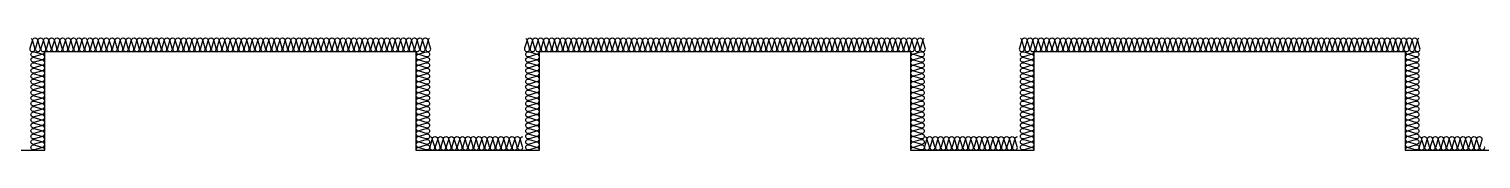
# Model space of a CAD drawing. Header units: millimetres. Extents: x 17311 to 801382, y -242618 to -104888.
# Drawn here: x 335396 to 345962, y -184830 to -184009 of the extents above; entities that cross this region are included whole.
import ezdxf

# ---------------------------------------------------------------- set-up
doc = ezdxf.new("R2010")
doc.units = ezdxf.units.MM
doc.header["$LTSCALE"] = 250
doc.layers.add('ISL', color=251, linetype='Continuous')

msp = doc.modelspace()

# ---------------------------------------------------------------- linework, layer by layer
at = {"layer": 'ISL'}
for points in [[(335410.7, -184012.4, -0.3413856), (335418.3, -184033.7), (335403, -184085.2, 1.3725934), (335438.3, -184085.2), (335423, -184033.7, -0.5092668), (335440.7, -184009.5, -0.5092668), (335458.3, -184033.7), (335443, -184085.2, 1.3725934), (335478.3, -184085.2), (335463, -184033.7, -0.5092668), (335480.7, -184009.5, -0.5092668), (335498.3, -184033.7), (335483, -184085.2, 1.3725934), (335518.3, -184085.2), (335503, -184033.7, -0.5092668), (335520.7, -184009.5, -0.5092668), (335538.3, -184033.7), (335523, -184085.2, 1.3725934), (335558.3, -184085.2), (335543, -184033.7, -0.5092668), (335560.7, -184009.5, -0.5092668), (335578.3, -184033.7), (335563, -184085.2, 1.3725934), (335598.3, -184085.2), (335583, -184033.7, -0.5092668), (335600.7, -184009.5, -0.5092668), (335618.3, -184033.7), (335603, -184085.2, 1.3725934), (335638.3, -184085.2), (335623, -184033.7, -0.5092668), (335640.7, -184009.5, -0.5092668), (335658.3, -184033.7), (335643, -184085.2, 1.3725934), (335678.3, -184085.2), (335663, -184033.7, -0.5092668), (335680.7, -184009.5, -0.5092668), (335698.3, -184033.7), (335683, -184085.2, 1.3725934), (335718.3, -184085.2), (335703, -184033.7, -0.5092668), (335720.7, -184009.5, -0.5092668), (335738.3, -184033.7), (335723, -184085.2, 1.3725934), (335758.3, -184085.2), (335743, -184033.7, -0.5092668), (335760.7, -184009.5, -0.5092668), (335778.3, -184033.7), (335763, -184085.2, 1.3725934), (335798.3, -184085.2), (335783, -184033.7, -0.5092668), (335800.7, -184009.5, -0.5092668), (335818.3, -184033.7), (335803, -184085.2, 1.3725934), (335838.3, -184085.2), (335823, -184033.7, -0.5092668), (335840.7, -184009.5, -0.5092668), (335858.3, -184033.7), (335843, -184085.2, 1.3725934), (335878.3, -184085.2), (335863, -184033.7, -0.5092668), (335880.7, -184009.5, -0.5092668), (335898.3, -184033.7), (335883, -184085.2, 1.3725934), (335918.3, -184085.2), (335903, -184033.7, -0.5092668), (335920.7, -184009.5, -0.5092668), (335938.3, -184033.7), (335923, -184085.2, 1.3725934), (335958.3, -184085.2), (335943, -184033.7, -0.5092668), (335960.7, -184009.5, -0.5092668), (335978.3, -184033.7), (335963, -184085.2, 1.3725934), (335998.3, -184085.2), (335983, -184033.7, -0.5092668), (336000.7, -184009.5, -0.5092668), (336018.3, -184033.7), (336003, -184085.2, 1.3725934), (336038.3, -184085.2), (336023, -184033.7, -0.5092668), (336040.7, -184009.5, -0.5092668), (336058.3, -184033.7), (336043, -184085.2, 1.3725934), (336078.3, -184085.2), (336063, -184033.7, -0.5092668), (336080.7, -184009.5, -0.5092668), (336098.3, -184033.7), (336083, -184085.2, 1.3725934), (336118.3, -184085.2), (336103, -184033.7, -0.5092668), (336120.7, -184009.5, -0.5092668), (336138.3, -184033.7), (336123, -184085.2, 1.3725934), (336158.3, -184085.2), (336143, -184033.7, -0.5092668), (336160.7, -184009.5, -0.5092668), (336178.3, -184033.7), (336163, -184085.2, 1.3725934), (336198.3, -184085.2), (336183, -184033.7, -0.5092668), (336200.7, -184009.5, -0.5092668), (336218.3, -184033.7), (336203, -184085.2, 1.3725934), (336238.3, -184085.2), (336223, -184033.7, -0.5092668), (336240.7, -184009.5, -0.5092668), (336258.3, -184033.7), (336243, -184085.2, 1.3725934), (336278.3, -184085.2), (336263, -184033.7, -0.5092668), (336280.7, -184009.5, -0.5092668), (336298.3, -184033.7), (336283, -184085.2, 1.3725934), (336318.3, -184085.2), (336303, -184033.7, -0.5092668), (336320.7, -184009.5, -0.5092668), (336338.3, -184033.7), (336323, -184085.2, 1.3725934), (336358.3, -184085.2), (336343, -184033.7, -0.5092668), (336360.7, -184009.5, -0.5092668), (336378.3, -184033.7), (336363, -184085.2, 1.3725934), (336398.3, -184085.2), (336383, -184033.7, -0.5092668), (336400.7, -184009.5, -0.5092668), (336418.3, -184033.7), (336403, -184085.2, 1.3725934), (336438.3, -184085.2), (336423, -184033.7, -0.5092668), (336440.7, -184009.5, -0.5092668), (336458.3, -184033.7), (336443, -184085.2, 1.3725934), (336478.3, -184085.2), (336463, -184033.7, -0.5092668), (336480.7, -184009.5, -0.5092668), (336498.3, -184033.7), (336483, -184085.2, 1.3725934), (336518.3, -184085.2), (336503, -184033.7, -0.5092668), (336520.7, -184009.5, -0.5092668), (336538.3, -184033.7), (336523, -184085.2, 1.3725934), (336558.3, -184085.2), (336543, -184033.7, -0.5092668), (336560.7, -184009.5, -0.5092668), (336578.3, -184033.7), (336563, -184085.2, 1.3725934), (336598.3, -184085.2), (336583, -184033.7, -0.5092668), (336600.7, -184009.5, -0.5092668), (336618.3, -184033.7), (336603, -184085.2, 1.3725934), (336638.3, -184085.2), (336623, -184033.7, -0.5092668), (336640.7, -184009.5, -0.5092668), (336658.3, -184033.7), (336643, -184085.2, 1.3725934), (336678.3, -184085.2), (336663, -184033.7, -0.5092668), (336680.7, -184009.5, -0.5092668), (336698.3, -184033.7), (336683, -184085.2, 1.3725934), (336718.3, -184085.2), (336703, -184033.7, -0.5092668), (336720.7, -184009.5, -0.5092668), (336738.3, -184033.7), (336723, -184085.2, 1.3725934), (336758.3, -184085.2), (336743, -184033.7, -0.5092668), (336760.7, -184009.5, -0.5092668), (336778.3, -184033.7), (336763, -184085.2, 1.3725934), (336798.3, -184085.2), (336783, -184033.7, -0.5092668), (336800.7, -184009.5, -0.5092668), (336818.3, -184033.7), (336803, -184085.2, 1.3725934), (336838.3, -184085.2), (336823, -184033.7, -0.5092668), (336840.7, -184009.5, -0.5092668), (336858.3, -184033.7), (336843, -184085.2, 1.3725934), (336878.3, -184085.2), (336863, -184033.7, -0.5092668), (336880.7, -184009.5, -0.5092668), (336898.3, -184033.7), (336883, -184085.2, 1.3725934), (336918.3, -184085.2), (336903, -184033.7, -0.5092668), (336920.7, -184009.5, -0.5092668), (336938.3, -184033.7), (336923, -184085.2, 1.3725934), (336958.3, -184085.2), (336943, -184033.7, -0.5092668), (336960.7, -184009.5, -0.5092668), (336978.3, -184033.7), (336963, -184085.2, 1.3725934), (336998.3, -184085.2), (336983, -184033.7, -0.5092668), (337000.7, -184009.5, -0.5092668), (337018.3, -184033.7), (337003, -184085.2, 1.3725934), (337038.3, -184085.2), (337023, -184033.7, -0.5092668), (337040.7, -184009.5, -0.5092668), (337058.3, -184033.7), (337043, -184085.2, 1.3725934), (337078.3, -184085.2), (337063, -184033.7, -0.5092668), (337080.7, -184009.5, -0.5092668), (337098.3, -184033.7), (337083, -184085.2, 1.3725934), (337118.3, -184085.2), (337103, -184033.7, -0.5092668), (337120.7, -184009.5, -0.5092668), (337138.3, -184033.7), (337123, -184085.2, 1.3725934), (337158.3, -184085.2), (337143, -184033.7, -0.5092668), (337160.7, -184009.5, -0.5092668), (337178.3, -184033.7), (337163, -184085.2, 1.3725934), (337198.3, -184085.2), (337183, -184033.7, -0.5092668), (337200.7, -184009.5, -0.5092668), (337218.3, -184033.7), (337203, -184085.2, 1.3725934), (337238.3, -184085.2), (337223, -184033.7, -0.5092668), (337240.7, -184009.5, -0.5092668), (337258.3, -184033.7), (337243, -184085.2, 1.3725934), (337278.3, -184085.2), (337263, -184033.7, -0.5092668), (337280.7, -184009.5, -0.5092668), (337298.3, -184033.7), (337283, -184085.2, 1.3725934), (337318.3, -184085.2), (337303, -184033.7, -0.5092668), (337320.7, -184009.5, -0.5092668), (337338.3, -184033.7), (337323, -184085.2, 1.3725934), (337358.3, -184085.2), (337343, -184033.7, -0.5092668), (337360.7, -184009.5, -0.5092668), (337378.3, -184033.7), (337363, -184085.2, 1.3725934), (337398.3, -184085.2), (337383, -184033.7, -0.5092668), (337400.7, -184009.5, -0.5092668), (337418.3, -184033.7), (337403, -184085.2, 1.3725934), (337438.3, -184085.2), (337423, -184033.7, -0.5092668), (337440.7, -184009.5, -0.5092668), (337458.3, -184033.7), (337443, -184085.2, 1.3725934), (337478.3, -184085.2), (337463, -184033.7, -0.5092668), (337480.7, -184009.5, -0.5092668), (337498.3, -184033.7), (337483, -184085.2, 1.3725934), (337518.3, -184085.2), (337503, -184033.7, -0.5092668), (337520.7, -184009.5, -0.5092668), (337538.3, -184033.7), (337523, -184085.2, 1.3725934), (337558.3, -184085.2), (337543, -184033.7, -0.5092668), (337560.7, -184009.5, -0.5092668), (337578.3, -184033.7), (337563, -184085.2, 1.3725934), (337598.3, -184085.2), (337583, -184033.7, -0.5092668), (337600.7, -184009.5, -0.5092668), (337618.3, -184033.7), (337603, -184085.2, 1.3725934), (337638.3, -184085.2), (337623, -184033.7, -0.5092668), (337640.7, -184009.5, -0.5092668), (337658.3, -184033.7), (337643, -184085.2, 1.3725934), (337678.3, -184085.2), (337663, -184033.7, -0.5092668), (337680.7, -184009.5, -0.5092668), (337698.3, -184033.7), (337683, -184085.2, 1.3725934), (337718.3, -184085.2), (337703, -184033.7, -0.5092668), (337720.7, -184009.5, -0.5092668), (337738.3, -184033.7), (337723, -184085.2, 1.3725934), (337758.3, -184085.2), (337743, -184033.7, -0.5092668), (337760.7, -184009.5, -0.5092668), (337778.3, -184033.7), (337763, -184085.2, 1.3725934), (337798.3, -184085.2), (337783, -184033.7, -0.5092668), (337800.7, -184009.5, -0.5092668), (337818.3, -184033.7), (337803, -184085.2, 1.3725934), (337838.3, -184085.2), (337823, -184033.7, -0.5092668), (337840.7, -184009.5, -0.5092668), (337858.3, -184033.7), (337843, -184085.2, 1.3725934), (337878.3, -184085.2), (337863, -184033.7, -0.5092668), (337880.7, -184009.5, -0.5092668), (337898.3, -184033.7), (337883, -184085.2, 1.3725934), (337918.3, -184085.2), (337903, -184033.7, -0.5092668), (337920.7, -184009.5, -0.5092668), (337938.3, -184033.7), (337923, -184085.2, 1.3725934), (337958.3, -184085.2), (337943, -184033.7, -0.5092668), (337960.7, -184009.5, -0.5092668), (337978.3, -184033.7), (337963, -184085.2, 1.3725934), (337998.3, -184085.2), (337983, -184033.7, -0.5092668), (338000.7, -184009.5, -0.5092668), (338018.3, -184033.7), (338003, -184085.2, 1.3725934), (338038.3, -184085.2), (338023, -184033.7, -0.5092668), (338040.7, -184009.5, -0.5092668), (338058.3, -184033.7), (338043, -184085.2, 1.3725934), (338078.3, -184085.2), (338063, -184033.7, -0.5092668), (338080.7, -184009.5, -0.5092668), (338098.3, -184033.7), (338083, -184085.2, 1.3725934), (338118.3, -184085.2), (338103, -184033.7, -0.5092668), (338120.7, -184009.5, -0.5092668), (338138.3, -184033.7), (338123, -184085.2, 1.3725934), (338158.3, -184085.2), (338143, -184033.7, -0.5092668), (338160.7, -184009.5, -0.5092668), (338178.3, -184033.7), (338163, -184085.2, 1.3725934), (338198.3, -184085.2), (338183, -184033.7, -0.5092668), (338200.7, -184009.5, -0.5092668), (338218.3, -184033.7), (338203, -184085.2, 1.3725934), (338238.3, -184085.2), (338223, -184033.7, -0.5092668), (338240.7, -184009.5, -0.5092668), (338258.3, -184033.7), (338243, -184085.2, 1.3725934), (338278.3, -184085.2), (338263, -184033.7, -0.5092668), (338280.7, -184009.5, -0.5092668), (338298.3, -184033.7), (338283, -184085.2, 1.3725934), (338318.3, -184085.2), (338303, -184033.7, -0.3406711), (338310.7, -184012.4, -0.3406711)], [(339010.7, -184012.4, -0.3413856), (339018.3, -184033.7), (339003, -184085.2, 1.3725934), (339038.3, -184085.2), (339023, -184033.7, -0.5092668), (339040.7, -184009.5, -0.5092668), (339058.3, -184033.7), (339043, -184085.2, 1.3725934), (339078.3, -184085.2), (339063, -184033.7, -0.5092668), (339080.7, -184009.5, -0.5092668), (339098.3, -184033.7), (339083, -184085.2, 1.3725934), (339118.3, -184085.2), (339103, -184033.7, -0.5092668), (339120.7, -184009.5, -0.5092668), (339138.3, -184033.7), (339123, -184085.2, 1.3725934), (339158.3, -184085.2), (339143, -184033.7, -0.5092668), (339160.7, -184009.5, -0.5092668), (339178.3, -184033.7), (339163, -184085.2, 1.3725934), (339198.3, -184085.2), (339183, -184033.7, -0.5092668), (339200.7, -184009.5, -0.5092668), (339218.3, -184033.7), (339203, -184085.2, 1.3725934), (339238.3, -184085.2), (339223, -184033.7, -0.5092668), (339240.7, -184009.5, -0.5092668), (339258.3, -184033.7), (339243, -184085.2, 1.3725934), (339278.3, -184085.2), (339263, -184033.7, -0.5092668), (339280.7, -184009.5, -0.5092668), (339298.3, -184033.7), (339283, -184085.2, 1.3725934), (339318.3, -184085.2), (339303, -184033.7, -0.5092668), (339320.7, -184009.5, -0.5092668), (339338.3, -184033.7), (339323, -184085.2, 1.3725934), (339358.3, -184085.2), (339343, -184033.7, -0.5092668), (339360.7, -184009.5, -0.5092668), (339378.3, -184033.7), (339363, -184085.2, 1.3725934), (339398.3, -184085.2), (339383, -184033.7, -0.5092668), (339400.7, -184009.5, -0.5092668), (339418.3, -184033.7), (339403, -184085.2, 1.3725934), (339438.3, -184085.2), (339423, -184033.7, -0.5092668), (339440.7, -184009.5, -0.5092668), (339458.3, -184033.7), (339443, -184085.2, 1.3725934), (339478.3, -184085.2), (339463, -184033.7, -0.5092668), (339480.7, -184009.5, -0.5092668), (339498.3, -184033.7), (339483, -184085.2, 1.3725934), (339518.3, -184085.2), (339503, -184033.7, -0.5092668), (339520.7, -184009.5, -0.5092668), (339538.3, -184033.7), (339523, -184085.2, 1.3725934), (339558.3, -184085.2), (339543, -184033.7, -0.5092668), (339560.7, -184009.5, -0.5092668), (339578.3, -184033.7), (339563, -184085.2, 1.3725934), (339598.3, -184085.2), (339583, -184033.7, -0.5092668), (339600.7, -184009.5, -0.5092668), (339618.3, -184033.7), (339603, -184085.2, 1.3725934), (339638.3, -184085.2), (339623, -184033.7, -0.5092668), (339640.7, -184009.5, -0.5092668), (339658.3, -184033.7), (339643, -184085.2, 1.3725934), (339678.3, -184085.2), (339663, -184033.7, -0.5092668), (339680.7, -184009.5, -0.5092668), (339698.3, -184033.7), (339683, -184085.2, 1.3725934), (339718.3, -184085.2), (339703, -184033.7, -0.5092668), (339720.7, -184009.5, -0.5092668), (339738.3, -184033.7), (339723, -184085.2, 1.3725934), (339758.3, -184085.2), (339743, -184033.7, -0.5092668), (339760.7, -184009.5, -0.5092668), (339778.3, -184033.7), (339763, -184085.2, 1.3725934), (339798.3, -184085.2), (339783, -184033.7, -0.5092668), (339800.7, -184009.5, -0.5092668), (339818.3, -184033.7), (339803, -184085.2, 1.3725934), (339838.3, -184085.2), (339823, -184033.7, -0.5092668), (339840.7, -184009.5, -0.5092668), (339858.3, -184033.7), (339843, -184085.2, 1.3725934), (339878.3, -184085.2), (339863, -184033.7, -0.5092668), (339880.7, -184009.5, -0.5092668), (339898.3, -184033.7), (339883, -184085.2, 1.3725934), (339918.3, -184085.2), (339903, -184033.7, -0.5092668), (339920.7, -184009.5, -0.5092668), (339938.3, -184033.7), (339923, -184085.2, 1.3725934), (339958.3, -184085.2), (339943, -184033.7, -0.5092668), (339960.7, -184009.5, -0.5092668), (339978.3, -184033.7), (339963, -184085.2, 1.3725934), (339998.3, -184085.2), (339983, -184033.7, -0.5092668), (340000.7, -184009.5, -0.5092668), (340018.3, -184033.7), (340003, -184085.2, 1.3725934), (340038.3, -184085.2), (340023, -184033.7, -0.5092668), (340040.7, -184009.5, -0.5092668), (340058.3, -184033.7), (340043, -184085.2, 1.3725934), (340078.3, -184085.2), (340063, -184033.7, -0.5092668), (340080.7, -184009.5, -0.5092668), (340098.3, -184033.7), (340083, -184085.2, 1.3725934), (340118.3, -184085.2), (340103, -184033.7, -0.5092668), (340120.7, -184009.5, -0.5092668), (340138.3, -184033.7), (340123, -184085.2, 1.3725934), (340158.3, -184085.2), (340143, -184033.7, -0.5092668), (340160.7, -184009.5, -0.5092668), (340178.3, -184033.7), (340163, -184085.2, 1.3725934), (340198.3, -184085.2), (340183, -184033.7, -0.5092668), (340200.7, -184009.5, -0.5092668), (340218.3, -184033.7), (340203, -184085.2, 1.3725934), (340238.3, -184085.2), (340223, -184033.7, -0.5092668), (340240.7, -184009.5, -0.5092668), (340258.3, -184033.7), (340243, -184085.2, 1.3725934), (340278.3, -184085.2), (340263, -184033.7, -0.5092668), (340280.7, -184009.5, -0.5092668), (340298.3, -184033.7), (340283, -184085.2, 1.3725934), (340318.3, -184085.2), (340303, -184033.7, -0.5092668), (340320.7, -184009.5, -0.5092668), (340338.3, -184033.7), (340323, -184085.2, 1.3725934), (340358.3, -184085.2), (340343, -184033.7, -0.5092668), (340360.7, -184009.5, -0.5092668), (340378.3, -184033.7), (340363, -184085.2, 1.3725934), (340398.3, -184085.2), (340383, -184033.7, -0.5092668), (340400.7, -184009.5, -0.5092668), (340418.3, -184033.7), (340403, -184085.2, 1.3725934), (340438.3, -184085.2), (340423, -184033.7, -0.5092668), (340440.7, -184009.5, -0.5092668), (340458.3, -184033.7), (340443, -184085.2, 1.3725934), (340478.3, -184085.2), (340463, -184033.7, -0.5092668), (340480.7, -184009.5, -0.5092668), (340498.3, -184033.7), (340483, -184085.2, 1.3725934), (340518.3, -184085.2), (340503, -184033.7, -0.5092668), (340520.7, -184009.5, -0.5092668), (340538.3, -184033.7), (340523, -184085.2, 1.3725934), (340558.3, -184085.2), (340543, -184033.7, -0.5092668), (340560.7, -184009.5, -0.5092668), (340578.3, -184033.7), (340563, -184085.2, 1.3725934), (340598.3, -184085.2), (340583, -184033.7, -0.5092668), (340600.7, -184009.5, -0.5092668), (340618.3, -184033.7), (340603, -184085.2, 1.3725934), (340638.3, -184085.2), (340623, -184033.7, -0.5092668), (340640.7, -184009.5, -0.5092668), (340658.3, -184033.7), (340643, -184085.2, 1.3725934), (340678.3, -184085.2), (340663, -184033.7, -0.5092668), (340680.7, -184009.5, -0.5092668), (340698.3, -184033.7), (340683, -184085.2, 1.3725934), (340718.3, -184085.2), (340703, -184033.7, -0.5092668), (340720.7, -184009.5, -0.5092668), (340738.3, -184033.7), (340723, -184085.2, 1.3725934), (340758.3, -184085.2), (340743, -184033.7, -0.5092668), (340760.7, -184009.5, -0.5092668), (340778.3, -184033.7), (340763, -184085.2, 1.3725934), (340798.3, -184085.2), (340783, -184033.7, -0.5092668), (340800.7, -184009.5, -0.5092668), (340818.3, -184033.7), (340803, -184085.2, 1.3725934), (340838.3, -184085.2), (340823, -184033.7, -0.5092668), (340840.7, -184009.5, -0.5092668), (340858.3, -184033.7), (340843, -184085.2, 1.3725934), (340878.3, -184085.2), (340863, -184033.7, -0.5092668), (340880.7, -184009.5, -0.5092668), (340898.3, -184033.7), (340883, -184085.2, 1.3725934), (340918.3, -184085.2), (340903, -184033.7, -0.5092668), (340920.7, -184009.5, -0.5092668), (340938.3, -184033.7), (340923, -184085.2, 1.3725934), (340958.3, -184085.2), (340943, -184033.7, -0.5092668), (340960.7, -184009.5, -0.5092668), (340978.3, -184033.7), (340963, -184085.2, 1.3725934), (340998.3, -184085.2), (340983, -184033.7, -0.5092668), (341000.7, -184009.5, -0.5092668), (341018.3, -184033.7), (341003, -184085.2, 1.3725934), (341038.3, -184085.2), (341023, -184033.7, -0.5092668), (341040.7, -184009.5, -0.5092668), (341058.3, -184033.7), (341043, -184085.2, 1.3725934), (341078.3, -184085.2), (341063, -184033.7, -0.5092668), (341080.7, -184009.5, -0.5092668), (341098.3, -184033.7), (341083, -184085.2, 1.3725934), (341118.3, -184085.2), (341103, -184033.7, -0.5092668), (341120.7, -184009.5, -0.5092668), (341138.3, -184033.7), (341123, -184085.2, 1.3725934), (341158.3, -184085.2), (341143, -184033.7, -0.5092668), (341160.7, -184009.5, -0.5092668), (341178.3, -184033.7), (341163, -184085.2, 1.3725934), (341198.3, -184085.2), (341183, -184033.7, -0.5092668), (341200.7, -184009.5, -0.5092668), (341218.3, -184033.7), (341203, -184085.2, 1.3725934), (341238.3, -184085.2), (341223, -184033.7, -0.5092668), (341240.7, -184009.5, -0.5092668), (341258.3, -184033.7), (341243, -184085.2, 1.3725934), (341278.3, -184085.2), (341263, -184033.7, -0.5092668), (341280.7, -184009.5, -0.5092668), (341298.3, -184033.7), (341283, -184085.2, 1.3725934), (341318.3, -184085.2), (341303, -184033.7, -0.5092668), (341320.7, -184009.5, -0.5092668), (341338.3, -184033.7), (341323, -184085.2, 1.3725934), (341358.3, -184085.2), (341343, -184033.7, -0.5092668), (341360.7, -184009.5, -0.5092668), (341378.3, -184033.7), (341363, -184085.2, 1.3725934), (341398.3, -184085.2), (341383, -184033.7, -0.5092668), (341400.7, -184009.5, -0.5092668), (341418.3, -184033.7), (341403, -184085.2, 1.3725934), (341438.3, -184085.2), (341423, -184033.7, -0.5092668), (341440.7, -184009.5, -0.5092668), (341458.3, -184033.7), (341443, -184085.2, 1.3725934), (341478.3, -184085.2), (341463, -184033.7, -0.5092668), (341480.7, -184009.5, -0.5092668), (341498.3, -184033.7), (341483, -184085.2, 1.3725934), (341518.3, -184085.2), (341503, -184033.7, -0.5092668), (341520.7, -184009.5, -0.5092668), (341538.3, -184033.7), (341523, -184085.2, 1.3725934), (341558.3, -184085.2), (341543, -184033.7, -0.5092668), (341560.7, -184009.5, -0.5092668), (341578.3, -184033.7), (341563, -184085.2, 1.3725934), (341598.3, -184085.2), (341583, -184033.7, -0.5092668), (341600.7, -184009.5, -0.5092668), (341618.3, -184033.7), (341603, -184085.2, 1.3725934), (341638.3, -184085.2), (341623, -184033.7, -0.5092668), (341640.7, -184009.5, -0.5092668), (341658.3, -184033.7), (341643, -184085.2, 1.3725934), (341678.3, -184085.2), (341663, -184033.7, -0.5092668), (341680.7, -184009.5, -0.5092668), (341698.3, -184033.7), (341683, -184085.2, 1.3725934), (341718.3, -184085.2), (341703, -184033.7, -0.5092668), (341720.7, -184009.5, -0.5092668), (341738.3, -184033.7), (341723, -184085.2, 1.3725934), (341758.3, -184085.2), (341743, -184033.7, -0.5092668), (341760.7, -184009.5, -0.5092668), (341778.3, -184033.7), (341763, -184085.2, 1.3725934), (341798.3, -184085.2), (341783, -184033.7, -0.5092668), (341800.7, -184009.5, -0.5092668), (341818.3, -184033.7), (341803, -184085.2, 1.3725934), (341838.3, -184085.2), (341823, -184033.7, -0.5092668), (341840.7, -184009.5, -0.5092668), (341858.3, -184033.7), (341843, -184085.2, 1.3725934), (341878.3, -184085.2), (341863, -184033.7, -0.5092668), (341880.7, -184009.5, -0.5092668), (341898.3, -184033.7), (341883, -184085.2, 1.3725934), (341918.3, -184085.2), (341903, -184033.7, -0.3406711), (341910.7, -184012.4, -0.3406711)], [(342610.7, -184012.4, -0.3413856), (342618.3, -184033.7), (342603, -184085.2, 1.3725934), (342638.3, -184085.2), (342623, -184033.7, -0.5092668), (342640.7, -184009.5, -0.5092668), (342658.3, -184033.7), (342643, -184085.2, 1.3725934), (342678.3, -184085.2), (342663, -184033.7, -0.5092668), (342680.7, -184009.5, -0.5092668), (342698.3, -184033.7), (342683, -184085.2, 1.3725934), (342718.3, -184085.2), (342703, -184033.7, -0.5092668), (342720.7, -184009.5, -0.5092668), (342738.3, -184033.7), (342723, -184085.2, 1.3725934), (342758.3, -184085.2), (342743, -184033.7, -0.5092668), (342760.7, -184009.5, -0.5092668), (342778.3, -184033.7), (342763, -184085.2, 1.3725934), (342798.3, -184085.2), (342783, -184033.7, -0.5092668), (342800.7, -184009.5, -0.5092668), (342818.3, -184033.7), (342803, -184085.2, 1.3725934), (342838.3, -184085.2), (342823, -184033.7, -0.5092668), (342840.7, -184009.5, -0.5092668), (342858.3, -184033.7), (342843, -184085.2, 1.3725934), (342878.3, -184085.2), (342863, -184033.7, -0.5092668), (342880.7, -184009.5, -0.5092668), (342898.3, -184033.7), (342883, -184085.2, 1.3725934), (342918.3, -184085.2), (342903, -184033.7, -0.5092668), (342920.7, -184009.5, -0.5092668), (342938.3, -184033.7), (342923, -184085.2, 1.3725934), (342958.3, -184085.2), (342943, -184033.7, -0.5092668), (342960.7, -184009.5, -0.5092668), (342978.3, -184033.7), (342963, -184085.2, 1.3725934), (342998.3, -184085.2), (342983, -184033.7, -0.5092668), (343000.7, -184009.5, -0.5092668), (343018.3, -184033.7), (343003, -184085.2, 1.3725934), (343038.3, -184085.2), (343023, -184033.7, -0.5092668), (343040.7, -184009.5, -0.5092668), (343058.3, -184033.7), (343043, -184085.2, 1.3725934), (343078.3, -184085.2), (343063, -184033.7, -0.5092668), (343080.7, -184009.5, -0.5092668), (343098.3, -184033.7), (343083, -184085.2, 1.3725934), (343118.3, -184085.2), (343103, -184033.7, -0.5092668), (343120.7, -184009.5, -0.5092668), (343138.3, -184033.7), (343123, -184085.2, 1.3725934), (343158.3, -184085.2), (343143, -184033.7, -0.5092668), (343160.7, -184009.5, -0.5092668), (343178.3, -184033.7), (343163, -184085.2, 1.3725934), (343198.3, -184085.2), (343183, -184033.7, -0.5092668), (343200.7, -184009.5, -0.5092668), (343218.3, -184033.7), (343203, -184085.2, 1.3725934), (343238.3, -184085.2), (343223, -184033.7, -0.5092668), (343240.7, -184009.5, -0.5092668), (343258.3, -184033.7), (343243, -184085.2, 1.3725934), (343278.3, -184085.2), (343263, -184033.7, -0.5092668), (343280.7, -184009.5, -0.5092668), (343298.3, -184033.7), (343283, -184085.2, 1.3725934), (343318.3, -184085.2), (343303, -184033.7, -0.5092668), (343320.7, -184009.5, -0.5092668), (343338.3, -184033.7), (343323, -184085.2, 1.3725934), (343358.3, -184085.2), (343343, -184033.7, -0.5092668), (343360.7, -184009.5, -0.5092668), (343378.3, -184033.7), (343363, -184085.2, 1.3725934), (343398.3, -184085.2), (343383, -184033.7, -0.5092668), (343400.7, -184009.5, -0.5092668), (343418.3, -184033.7), (343403, -184085.2, 1.3725934), (343438.3, -184085.2), (343423, -184033.7, -0.5092668), (343440.7, -184009.5, -0.5092668), (343458.3, -184033.7), (343443, -184085.2, 1.3725934), (343478.3, -184085.2), (343463, -184033.7, -0.5092668), (343480.7, -184009.5, -0.5092668), (343498.3, -184033.7), (343483, -184085.2, 1.3725934), (343518.3, -184085.2), (343503, -184033.7, -0.5092668), (343520.7, -184009.5, -0.5092668), (343538.3, -184033.7), (343523, -184085.2, 1.3725934), (343558.3, -184085.2), (343543, -184033.7, -0.5092668), (343560.7, -184009.5, -0.5092668), (343578.3, -184033.7), (343563, -184085.2, 1.3725934), (343598.3, -184085.2), (343583, -184033.7, -0.5092668), (343600.7, -184009.5, -0.5092668), (343618.3, -184033.7), (343603, -184085.2, 1.3725934), (343638.3, -184085.2), (343623, -184033.7, -0.5092668), (343640.7, -184009.5, -0.5092668), (343658.3, -184033.7), (343643, -184085.2, 1.3725934), (343678.3, -184085.2), (343663, -184033.7, -0.5092668), (343680.7, -184009.5, -0.5092668), (343698.3, -184033.7), (343683, -184085.2, 1.3725934), (343718.3, -184085.2), (343703, -184033.7, -0.5092668), (343720.7, -184009.5, -0.5092668), (343738.3, -184033.7), (343723, -184085.2, 1.3725934), (343758.3, -184085.2), (343743, -184033.7, -0.5092668), (343760.7, -184009.5, -0.5092668), (343778.3, -184033.7), (343763, -184085.2, 1.3725934), (343798.3, -184085.2), (343783, -184033.7, -0.5092668), (343800.7, -184009.5, -0.5092668), (343818.3, -184033.7), (343803, -184085.2, 1.3725934), (343838.3, -184085.2), (343823, -184033.7, -0.5092668), (343840.7, -184009.5, -0.5092668), (343858.3, -184033.7), (343843, -184085.2, 1.3725934), (343878.3, -184085.2), (343863, -184033.7, -0.5092668), (343880.7, -184009.5, -0.5092668), (343898.3, -184033.7), (343883, -184085.2, 1.3725934), (343918.3, -184085.2), (343903, -184033.7, -0.5092668), (343920.7, -184009.5, -0.5092668), (343938.3, -184033.7), (343923, -184085.2, 1.3725934), (343958.3, -184085.2), (343943, -184033.7, -0.5092668), (343960.7, -184009.5, -0.5092668), (343978.3, -184033.7), (343963, -184085.2, 1.3725934), (343998.3, -184085.2), (343983, -184033.7, -0.5092668), (344000.7, -184009.5, -0.5092668), (344018.3, -184033.7), (344003, -184085.2, 1.3725934), (344038.3, -184085.2), (344023, -184033.7, -0.5092668), (344040.7, -184009.5, -0.5092668), (344058.3, -184033.7), (344043, -184085.2, 1.3725934), (344078.3, -184085.2), (344063, -184033.7, -0.5092668), (344080.7, -184009.5, -0.5092668), (344098.3, -184033.7), (344083, -184085.2, 1.3725934), (344118.3, -184085.2), (344103, -184033.7, -0.5092668), (344120.7, -184009.5, -0.5092668), (344138.3, -184033.7), (344123, -184085.2, 1.3725934), (344158.3, -184085.2), (344143, -184033.7, -0.5092668), (344160.7, -184009.5, -0.5092668), (344178.3, -184033.7), (344163, -184085.2, 1.3725934), (344198.3, -184085.2), (344183, -184033.7, -0.5092668), (344200.7, -184009.5, -0.5092668), (344218.3, -184033.7), (344203, -184085.2, 1.3725934), (344238.3, -184085.2), (344223, -184033.7, -0.5092668), (344240.7, -184009.5, -0.5092668), (344258.3, -184033.7), (344243, -184085.2, 1.3725934), (344278.3, -184085.2), (344263, -184033.7, -0.5092668), (344280.7, -184009.5, -0.5092668), (344298.3, -184033.7), (344283, -184085.2, 1.3725934), (344318.3, -184085.2), (344303, -184033.7, -0.5092668), (344320.7, -184009.5, -0.5092668), (344338.3, -184033.7), (344323, -184085.2, 1.3725934), (344358.3, -184085.2), (344343, -184033.7, -0.5092668), (344360.7, -184009.5, -0.5092668), (344378.3, -184033.7), (344363, -184085.2, 1.3725934), (344398.3, -184085.2), (344383, -184033.7, -0.5092668), (344400.7, -184009.5, -0.5092668), (344418.3, -184033.7), (344403, -184085.2, 1.3725934), (344438.3, -184085.2), (344423, -184033.7, -0.5092668), (344440.7, -184009.5, -0.5092668), (344458.3, -184033.7), (344443, -184085.2, 1.3725934), (344478.3, -184085.2), (344463, -184033.7, -0.5092668), (344480.7, -184009.5, -0.5092668), (344498.3, -184033.7), (344483, -184085.2, 1.3725934), (344518.3, -184085.2), (344503, -184033.7, -0.5092668), (344520.7, -184009.5, -0.5092668), (344538.3, -184033.7), (344523, -184085.2, 1.3725934), (344558.3, -184085.2), (344543, -184033.7, -0.5092668), (344560.7, -184009.5, -0.5092668), (344578.3, -184033.7), (344563, -184085.2, 1.3725934), (344598.3, -184085.2), (344583, -184033.7, -0.5092668), (344600.7, -184009.5, -0.5092668), (344618.3, -184033.7), (344603, -184085.2, 1.3725934), (344638.3, -184085.2), (344623, -184033.7, -0.5092668), (344640.7, -184009.5, -0.5092668), (344658.3, -184033.7), (344643, -184085.2, 1.3725934), (344678.3, -184085.2), (344663, -184033.7, -0.5092668), (344680.7, -184009.5, -0.5092668), (344698.3, -184033.7), (344683, -184085.2, 1.3725934), (344718.3, -184085.2), (344703, -184033.7, -0.5092668), (344720.7, -184009.5, -0.5092668), (344738.3, -184033.7), (344723, -184085.2, 1.3725934), (344758.3, -184085.2), (344743, -184033.7, -0.5092668), (344760.7, -184009.5, -0.5092668), (344778.3, -184033.7), (344763, -184085.2, 1.3725934), (344798.3, -184085.2), (344783, -184033.7, -0.5092668), (344800.7, -184009.5, -0.5092668), (344818.3, -184033.7), (344803, -184085.2, 1.3725934), (344838.3, -184085.2), (344823, -184033.7, -0.5092668), (344840.7, -184009.5, -0.5092668), (344858.3, -184033.7), (344843, -184085.2, 1.3725934), (344878.3, -184085.2), (344863, -184033.7, -0.5092668), (344880.7, -184009.5, -0.5092668), (344898.3, -184033.7), (344883, -184085.2, 1.3725934), (344918.3, -184085.2), (344903, -184033.7, -0.5092668), (344920.7, -184009.5, -0.5092668), (344938.3, -184033.7), (344923, -184085.2, 1.3725934), (344958.3, -184085.2), (344943, -184033.7, -0.5092668), (344960.7, -184009.5, -0.5092668), (344978.3, -184033.7), (344963, -184085.2, 1.3725934), (344998.3, -184085.2), (344983, -184033.7, -0.5092668), (345000.7, -184009.5, -0.5092668), (345018.3, -184033.7), (345003, -184085.2, 1.3725934), (345038.3, -184085.2), (345023, -184033.7, -0.5092668), (345040.7, -184009.5, -0.5092668), (345058.3, -184033.7), (345043, -184085.2, 1.3725934), (345078.3, -184085.2), (345063, -184033.7, -0.5092668), (345080.7, -184009.5, -0.5092668), (345098.3, -184033.7), (345083, -184085.2, 1.3725934), (345118.3, -184085.2), (345103, -184033.7, -0.5092668), (345120.7, -184009.5, -0.5092668), (345138.3, -184033.7), (345123, -184085.2, 1.3725934), (345158.3, -184085.2), (345143, -184033.7, -0.5092668), (345160.7, -184009.5, -0.5092668), (345178.3, -184033.7), (345163, -184085.2, 1.3725934), (345198.3, -184085.2), (345183, -184033.7, -0.5092668), (345200.7, -184009.5, -0.5092668), (345218.3, -184033.7), (345203, -184085.2, 1.3725934), (345238.3, -184085.2), (345223, -184033.7, -0.5092668), (345240.7, -184009.5, -0.5092668), (345258.3, -184033.7), (345243, -184085.2, 1.3725934), (345278.3, -184085.2), (345263, -184033.7, -0.5092668), (345280.7, -184009.5, -0.5092668), (345298.3, -184033.7), (345283, -184085.2, 1.3725934), (345318.3, -184085.2), (345303, -184033.7, -0.5092668), (345320.7, -184009.5, -0.5092668), (345338.3, -184033.7), (345323, -184085.2, 1.3725934), (345358.3, -184085.2), (345343, -184033.7, -0.5092668), (345360.7, -184009.5, -0.5092668), (345378.3, -184033.7), (345363, -184085.2, 1.3725934), (345398.3, -184085.2), (345383, -184033.7, -0.5092668), (345400.7, -184009.5, -0.5092668), (345418.3, -184033.7), (345403, -184085.2, 1.3725934), (345438.3, -184085.2), (345423, -184033.7, -0.5092668), (345440.7, -184009.5, -0.5092668), (345458.3, -184033.7), (345443, -184085.2, 1.3725934), (345478.3, -184085.2), (345463, -184033.7, -0.5092668), (345480.7, -184009.5, -0.5092668), (345498.3, -184033.7), (345483, -184085.2, 1.3725934), (345518.3, -184085.2), (345503, -184033.7, -0.3406711), (345510.7, -184012.4, -0.3406711)], [(335510.7, -184829.5, 0.5092668), (335486.4, -184811.8), (335434.9, -184827.1, -1.3725934), (335434.9, -184791.8), (335486.4, -184807.1, 0.5092668), (335510.7, -184789.5, 0.5092668), (335486.4, -184771.8), (335434.9, -184787.1, -1.3725934), (335434.9, -184751.8), (335486.4, -184767.1, 0.5092668), (335510.7, -184749.5, 0.5092668), (335486.4, -184731.8), (335434.9, -184747.1, -1.3725934), (335434.9, -184711.8), (335486.4, -184727.1, 0.5092668), (335510.7, -184709.5, 0.5092668), (335486.4, -184691.8), (335434.9, -184707.1, -1.3725934), (335434.9, -184671.8), (335486.4, -184687.1, 0.5092668), (335510.7, -184669.5, 0.5092668), (335486.4, -184651.8), (335434.9, -184667.1, -1.3725934), (335434.9, -184631.8), (335486.4, -184647.1, 0.5092668), (335510.7, -184629.5, 0.5092668), (335486.4, -184611.8), (335434.9, -184627.1, -1.3725934), (335434.9, -184591.8), (335486.4, -184607.1, 0.5092668), (335510.7, -184589.5, 0.5092668), (335486.4, -184571.8), (335434.9, -184587.1, -1.3725934), (335434.9, -184551.8), (335486.4, -184567.1, 0.5092668), (335510.7, -184549.5, 0.5092668), (335486.4, -184531.8), (335434.9, -184547.1, -1.3725934), (335434.9, -184511.8), (335486.4, -184527.1, 0.5092668), (335510.7, -184509.5, 0.5092668), (335486.4, -184491.8), (335434.9, -184507.1, -1.3725934), (335434.9, -184471.8), (335486.4, -184487.1, 0.5092668), (335510.7, -184469.5, 0.5092668), (335486.4, -184451.8), (335434.9, -184467.1, -1.3725934), (335434.9, -184431.8), (335486.4, -184447.1, 0.5092668), (335510.7, -184429.5, 0.5092668), (335486.4, -184411.8), (335434.9, -184427.1, -1.3725934), (335434.9, -184391.8), (335486.4, -184407.1, 0.5092668), (335510.7, -184389.5, 0.5092668), (335486.4, -184371.8), (335434.9, -184387.1, -1.3725934), (335434.9, -184351.8), (335486.4, -184367.1, 0.5092668), (335510.7, -184349.5, 0.5092668), (335486.4, -184331.8), (335434.9, -184347.1, -1.3725934), (335434.9, -184311.8), (335486.4, -184327.1, 0.5092668), (335510.7, -184309.5, 0.5092668), (335486.4, -184291.8), (335434.9, -184307.1, -1.3725934), (335434.9, -184271.8), (335486.4, -184287.1, 0.5092668), (335510.7, -184269.5, 0.5092668), (335486.4, -184251.8), (335434.9, -184267.1, -1.3725934), (335434.9, -184231.8), (335486.4, -184247.1, 0.5092668), (335510.7, -184229.5, 0.5092668), (335486.4, -184211.8), (335434.9, -184227.1, -1.3725934), (335434.9, -184191.8), (335486.4, -184207.1, 0.5092668), (335510.7, -184189.5, 0.5092668), (335486.4, -184171.8), (335434.9, -184187.1, -1.3725934), (335434.9, -184151.8), (335486.4, -184167.1, 0.5092668), (335510.7, -184149.5, 0.5092668), (335486.4, -184131.8), (335434.9, -184147.1, -1.3725934), (335434.9, -184111.8), (335486.4, -184127.1, 0.5092668), (335510.7, -184109.5)], [(338210.7, -184109.5, 0.5092668), (338234.9, -184127.2), (338286.4, -184111.8, -1.3725934), (338286.4, -184147.2), (338234.9, -184131.8, 0.5092668), (338210.7, -184149.5, 0.5092668), (338234.9, -184167.2), (338286.4, -184151.8, -1.3725934), (338286.4, -184187.2), (338234.9, -184171.8, 0.5092668), (338210.7, -184189.5, 0.5092668), (338234.9, -184207.2), (338286.4, -184191.8, -1.3725934), (338286.4, -184227.2), (338234.9, -184211.8, 0.5092668), (338210.7, -184229.5, 0.5092668), (338234.9, -184247.2), (338286.4, -184231.8, -1.3725934), (338286.4, -184267.2), (338234.9, -184251.8, 0.5092668), (338210.7, -184269.5, 0.5092668), (338234.9, -184287.2), (338286.4, -184271.8, -1.3725934), (338286.4, -184307.2), (338234.9, -184291.8, 0.5092668), (338210.7, -184309.5, 0.5092668), (338234.9, -184327.2), (338286.4, -184311.8, -1.3725934), (338286.4, -184347.2), (338234.9, -184331.8, 0.5092668), (338210.7, -184349.5, 0.5092668), (338234.9, -184367.2), (338286.4, -184351.8, -1.3725934), (338286.4, -184387.2), (338234.9, -184371.8, 0.5092668), (338210.7, -184389.5, 0.5092668), (338234.9, -184407.2), (338286.4, -184391.8, -1.3725934), (338286.4, -184427.2), (338234.9, -184411.8, 0.5092668), (338210.7, -184429.5, 0.5092668), (338234.9, -184447.2), (338286.4, -184431.8, -1.3725934), (338286.4, -184467.2), (338234.9, -184451.8, 0.5092668), (338210.7, -184469.5, 0.5092668), (338234.9, -184487.2), (338286.4, -184471.8, -1.3725934), (338286.4, -184507.2), (338234.9, -184491.8, 0.5092668), (338210.7, -184509.5, 0.5092668), (338234.9, -184527.2), (338286.4, -184511.8, -1.3725934), (338286.4, -184547.2), (338234.9, -184531.8, 0.5092668), (338210.7, -184549.5, 0.5092668), (338234.9, -184567.2), (338286.4, -184551.8, -1.3725934), (338286.4, -184587.2), (338234.9, -184571.8, 0.5092668), (338210.7, -184589.5, 0.5092668), (338234.9, -184607.2), (338286.4, -184591.8, -1.3725934), (338286.4, -184627.2), (338234.9, -184611.8, 0.5092668), (338210.7, -184629.5, 0.5092668), (338234.9, -184647.2), (338286.4, -184631.8, -1.3725934), (338286.4, -184667.2), (338234.9, -184651.8, 0.5092668), (338210.7, -184669.5, 0.5092668), (338234.9, -184687.2), (338286.4, -184671.8, -1.3725934), (338286.4, -184707.2), (338234.9, -184691.8, 0.5092668), (338210.7, -184709.5, 0.5092668), (338234.9, -184727.2), (338286.4, -184711.8, -1.3725934), (338286.4, -184747.2), (338234.9, -184731.8, 0.5092668), (338210.7, -184749.5, 0.5092668), (338234.9, -184767.2), (338286.4, -184751.8, -1.3725934), (338286.4, -184787.2), (338234.9, -184771.8, 0.5092668), (338210.7, -184789.5, 0.5092668), (338234.9, -184807.2), (338286.4, -184791.8, -1.3725934), (338286.4, -184827.2), (338234.9, -184811.8, 0.5092668), (338210.7, -184829.5)], [(339110.7, -184829.5, 0.5092668), (339086.4, -184811.8), (339034.9, -184827.1, -1.3725934), (339034.9, -184791.8), (339086.4, -184807.1, 0.5092668), (339110.7, -184789.5, 0.5092668), (339086.4, -184771.8), (339034.9, -184787.1, -1.3725934), (339034.9, -184751.8), (339086.4, -184767.1, 0.5092668), (339110.7, -184749.5, 0.5092668), (339086.4, -184731.8), (339034.9, -184747.1, -1.3725934), (339034.9, -184711.8), (339086.4, -184727.1, 0.5092668), (339110.7, -184709.5, 0.5092668), (339086.4, -184691.8), (339034.9, -184707.1, -1.3725934), (339034.9, -184671.8), (339086.4, -184687.1, 0.5092668), (339110.7, -184669.5, 0.5092668), (339086.4, -184651.8), (339034.9, -184667.1, -1.3725934), (339034.9, -184631.8), (339086.4, -184647.1, 0.5092668), (339110.7, -184629.5, 0.5092668), (339086.4, -184611.8), (339034.9, -184627.1, -1.3725934), (339034.9, -184591.8), (339086.4, -184607.1, 0.5092668), (339110.7, -184589.5, 0.5092668), (339086.4, -184571.8), (339034.9, -184587.1, -1.3725934), (339034.9, -184551.8), (339086.4, -184567.1, 0.5092668), (339110.7, -184549.5, 0.5092668), (339086.4, -184531.8), (339034.9, -184547.1, -1.3725934), (339034.9, -184511.8), (339086.4, -184527.1, 0.5092668), (339110.7, -184509.5, 0.5092668), (339086.4, -184491.8), (339034.9, -184507.1, -1.3725934), (339034.9, -184471.8), (339086.4, -184487.1, 0.5092668), (339110.7, -184469.5, 0.5092668), (339086.4, -184451.8), (339034.9, -184467.1, -1.3725934), (339034.9, -184431.8), (339086.4, -184447.1, 0.5092668), (339110.7, -184429.5, 0.5092668), (339086.4, -184411.8), (339034.9, -184427.1, -1.3725934), (339034.9, -184391.8), (339086.4, -184407.1, 0.5092668), (339110.7, -184389.5, 0.5092668), (339086.4, -184371.8), (339034.9, -184387.1, -1.3725934), (339034.9, -184351.8), (339086.4, -184367.1, 0.5092668), (339110.7, -184349.5, 0.5092668), (339086.4, -184331.8), (339034.9, -184347.1, -1.3725934), (339034.9, -184311.8), (339086.4, -184327.1, 0.5092668), (339110.7, -184309.5, 0.5092668), (339086.4, -184291.8), (339034.9, -184307.1, -1.3725934), (339034.9, -184271.8), (339086.4, -184287.1, 0.5092668), (339110.7, -184269.5, 0.5092668), (339086.4, -184251.8), (339034.9, -184267.1, -1.3725934), (339034.9, -184231.8), (339086.4, -184247.1, 0.5092668), (339110.7, -184229.5, 0.5092668), (339086.4, -184211.8), (339034.9, -184227.1, -1.3725934), (339034.9, -184191.8), (339086.4, -184207.1, 0.5092668), (339110.7, -184189.5, 0.5092668), (339086.4, -184171.8), (339034.9, -184187.1, -1.3725934), (339034.9, -184151.8), (339086.4, -184167.1, 0.5092668), (339110.7, -184149.5, 0.5092668), (339086.4, -184131.8), (339034.9, -184147.1, -1.3725934), (339034.9, -184111.8), (339086.4, -184127.1, 0.5092668), (339110.7, -184109.5)], [(341810.7, -184109.5, 0.5092668), (341834.9, -184127.2), (341886.4, -184111.8, -1.3725934), (341886.4, -184147.2), (341834.9, -184131.8, 0.5092668), (341810.7, -184149.5, 0.5092668), (341834.9, -184167.2), (341886.4, -184151.8, -1.3725934), (341886.4, -184187.2), (341834.9, -184171.8, 0.5092668), (341810.7, -184189.5, 0.5092668), (341834.9, -184207.2), (341886.4, -184191.8, -1.3725934), (341886.4, -184227.2), (341834.9, -184211.8, 0.5092668), (341810.7, -184229.5, 0.5092668), (341834.9, -184247.2), (341886.4, -184231.8, -1.3725934), (341886.4, -184267.2), (341834.9, -184251.8, 0.5092668), (341810.7, -184269.5, 0.5092668), (341834.9, -184287.2), (341886.4, -184271.8, -1.3725934), (341886.4, -184307.2), (341834.9, -184291.8, 0.5092668), (341810.7, -184309.5, 0.5092668), (341834.9, -184327.2), (341886.4, -184311.8, -1.3725934), (341886.4, -184347.2), (341834.9, -184331.8, 0.5092668), (341810.7, -184349.5, 0.5092668), (341834.9, -184367.2), (341886.4, -184351.8, -1.3725934), (341886.4, -184387.2), (341834.9, -184371.8, 0.5092668), (341810.7, -184389.5, 0.5092668), (341834.9, -184407.2), (341886.4, -184391.8, -1.3725934), (341886.4, -184427.2), (341834.9, -184411.8, 0.5092668), (341810.7, -184429.5, 0.5092668), (341834.9, -184447.2), (341886.4, -184431.8, -1.3725934), (341886.4, -184467.2), (341834.9, -184451.8, 0.5092668), (341810.7, -184469.5, 0.5092668), (341834.9, -184487.2), (341886.4, -184471.8, -1.3725934), (341886.4, -184507.2), (341834.9, -184491.8, 0.5092668), (341810.7, -184509.5, 0.5092668), (341834.9, -184527.2), (341886.4, -184511.8, -1.3725934), (341886.4, -184547.2), (341834.9, -184531.8, 0.5092668), (341810.7, -184549.5, 0.5092668), (341834.9, -184567.2), (341886.4, -184551.8, -1.3725934), (341886.4, -184587.2), (341834.9, -184571.8, 0.5092668), (341810.7, -184589.5, 0.5092668), (341834.9, -184607.2), (341886.4, -184591.8, -1.3725934), (341886.4, -184627.2), (341834.9, -184611.8, 0.5092668), (341810.7, -184629.5, 0.5092668), (341834.9, -184647.2), (341886.4, -184631.8, -1.3725934), (341886.4, -184667.2), (341834.9, -184651.8, 0.5092668), (341810.7, -184669.5, 0.5092668), (341834.9, -184687.2), (341886.4, -184671.8, -1.3725934), (341886.4, -184707.2), (341834.9, -184691.8, 0.5092668), (341810.7, -184709.5, 0.5092668), (341834.9, -184727.2), (341886.4, -184711.8, -1.3725934), (341886.4, -184747.2), (341834.9, -184731.8, 0.5092668), (341810.7, -184749.5, 0.5092668), (341834.9, -184767.2), (341886.4, -184751.8, -1.3725934), (341886.4, -184787.2), (341834.9, -184771.8, 0.5092668), (341810.7, -184789.5, 0.5092668), (341834.9, -184807.2), (341886.4, -184791.8, -1.3725934), (341886.4, -184827.2), (341834.9, -184811.8, 0.5092668), (341810.7, -184829.5)], [(342710.7, -184829.5, 0.5092668), (342686.4, -184811.8), (342634.9, -184827.1, -1.3725934), (342634.9, -184791.8), (342686.4, -184807.1, 0.5092668), (342710.7, -184789.5, 0.5092668), (342686.4, -184771.8), (342634.9, -184787.1, -1.3725934), (342634.9, -184751.8), (342686.4, -184767.1, 0.5092668), (342710.7, -184749.5, 0.5092668), (342686.4, -184731.8), (342634.9, -184747.1, -1.3725934), (342634.9, -184711.8), (342686.4, -184727.1, 0.5092668), (342710.7, -184709.5, 0.5092668), (342686.4, -184691.8), (342634.9, -184707.1, -1.3725934), (342634.9, -184671.8), (342686.4, -184687.1, 0.5092668), (342710.7, -184669.5, 0.5092668), (342686.4, -184651.8), (342634.9, -184667.1, -1.3725934), (342634.9, -184631.8), (342686.4, -184647.1, 0.5092668), (342710.7, -184629.5, 0.5092668), (342686.4, -184611.8), (342634.9, -184627.1, -1.3725934), (342634.9, -184591.8), (342686.4, -184607.1, 0.5092668), (342710.7, -184589.5, 0.5092668), (342686.4, -184571.8), (342634.9, -184587.1, -1.3725934), (342634.9, -184551.8), (342686.4, -184567.1, 0.5092668), (342710.7, -184549.5, 0.5092668), (342686.4, -184531.8), (342634.9, -184547.1, -1.3725934), (342634.9, -184511.8), (342686.4, -184527.1, 0.5092668), (342710.7, -184509.5, 0.5092668), (342686.4, -184491.8), (342634.9, -184507.1, -1.3725934), (342634.9, -184471.8), (342686.4, -184487.1, 0.5092668), (342710.7, -184469.5, 0.5092668), (342686.4, -184451.8), (342634.9, -184467.1, -1.3725934), (342634.9, -184431.8), (342686.4, -184447.1, 0.5092668), (342710.7, -184429.5, 0.5092668), (342686.4, -184411.8), (342634.9, -184427.1, -1.3725934), (342634.9, -184391.8), (342686.4, -184407.1, 0.5092668), (342710.7, -184389.5, 0.5092668), (342686.4, -184371.8), (342634.9, -184387.1, -1.3725934), (342634.9, -184351.8), (342686.4, -184367.1, 0.5092668), (342710.7, -184349.5, 0.5092668), (342686.4, -184331.8), (342634.9, -184347.1, -1.3725934), (342634.9, -184311.8), (342686.4, -184327.1, 0.5092668), (342710.7, -184309.5, 0.5092668), (342686.4, -184291.8), (342634.9, -184307.1, -1.3725934), (342634.9, -184271.8), (342686.4, -184287.1, 0.5092668), (342710.7, -184269.5, 0.5092668), (342686.4, -184251.8), (342634.9, -184267.1, -1.3725934), (342634.9, -184231.8), (342686.4, -184247.1, 0.5092668), (342710.7, -184229.5, 0.5092668), (342686.4, -184211.8), (342634.9, -184227.1, -1.3725934), (342634.9, -184191.8), (342686.4, -184207.1, 0.5092668), (342710.7, -184189.5, 0.5092668), (342686.4, -184171.8), (342634.9, -184187.1, -1.3725934), (342634.9, -184151.8), (342686.4, -184167.1, 0.5092668), (342710.7, -184149.5, 0.5092668), (342686.4, -184131.8), (342634.9, -184147.1, -1.3725934), (342634.9, -184111.8), (342686.4, -184127.1, 0.5092668), (342710.7, -184109.5)], [(345410.7, -184109.5, 0.5092668), (345434.9, -184127.2), (345486.4, -184111.8, -1.3725934), (345486.4, -184147.2), (345434.9, -184131.8, 0.5092668), (345410.7, -184149.5, 0.5092668), (345434.9, -184167.2), (345486.4, -184151.8, -1.3725934), (345486.4, -184187.2), (345434.9, -184171.8, 0.5092668), (345410.7, -184189.5, 0.5092668), (345434.9, -184207.2), (345486.4, -184191.8, -1.3725934), (345486.4, -184227.2), (345434.9, -184211.8, 0.5092668), (345410.7, -184229.5, 0.5092668), (345434.9, -184247.2), (345486.4, -184231.8, -1.3725934), (345486.4, -184267.2), (345434.9, -184251.8, 0.5092668), (345410.7, -184269.5, 0.5092668), (345434.9, -184287.2), (345486.4, -184271.8, -1.3725934), (345486.4, -184307.2), (345434.9, -184291.8, 0.5092668), (345410.7, -184309.5, 0.5092668), (345434.9, -184327.2), (345486.4, -184311.8, -1.3725934), (345486.4, -184347.2), (345434.9, -184331.8, 0.5092668), (345410.7, -184349.5, 0.5092668), (345434.9, -184367.2), (345486.4, -184351.8, -1.3725934), (345486.4, -184387.2), (345434.9, -184371.8, 0.5092668), (345410.7, -184389.5, 0.5092668), (345434.9, -184407.2), (345486.4, -184391.8, -1.3725934), (345486.4, -184427.2), (345434.9, -184411.8, 0.5092668), (345410.7, -184429.5, 0.5092668), (345434.9, -184447.2), (345486.4, -184431.8, -1.3725934), (345486.4, -184467.2), (345434.9, -184451.8, 0.5092668), (345410.7, -184469.5, 0.5092668), (345434.9, -184487.2), (345486.4, -184471.8, -1.3725934), (345486.4, -184507.2), (345434.9, -184491.8, 0.5092668), (345410.7, -184509.5, 0.5092668), (345434.9, -184527.2), (345486.4, -184511.8, -1.3725934), (345486.4, -184547.2), (345434.9, -184531.8, 0.5092668), (345410.7, -184549.5, 0.5092668), (345434.9, -184567.2), (345486.4, -184551.8, -1.3725934), (345486.4, -184587.2), (345434.9, -184571.8, 0.5092668), (345410.7, -184589.5, 0.5092668), (345434.9, -184607.2), (345486.4, -184591.8, -1.3725934), (345486.4, -184627.2), (345434.9, -184611.8, 0.5092668), (345410.7, -184629.5, 0.5092668), (345434.9, -184647.2), (345486.4, -184631.8, -1.3725934), (345486.4, -184667.2), (345434.9, -184651.8, 0.5092668), (345410.7, -184669.5, 0.5092668), (345434.9, -184687.2), (345486.4, -184671.8, -1.3725934), (345486.4, -184707.2), (345434.9, -184691.8, 0.5092668), (345410.7, -184709.5, 0.5092668), (345434.9, -184727.2), (345486.4, -184711.8, -1.3725934), (345486.4, -184747.2), (345434.9, -184731.8, 0.5092668), (345410.7, -184749.5, 0.5092668), (345434.9, -184767.2), (345486.4, -184751.8, -1.3725934), (345486.4, -184787.2), (345434.9, -184771.8, 0.5092668), (345410.7, -184789.5, 0.5092668), (345434.9, -184807.2), (345486.4, -184791.8, -1.3725934), (345486.4, -184827.2), (345434.9, -184811.8, 0.5092668), (345410.7, -184829.5)], [(338310.7, -184729.5, -0.5092668), (338328.3, -184753.7), (338313, -184805.2, 1.3725934), (338348.3, -184805.2), (338333, -184753.7, -0.5092668), (338350.7, -184729.5, -0.5092668), (338368.3, -184753.7), (338353, -184805.2, 1.3725934), (338388.3, -184805.2), (338373, -184753.7, -0.5092668), (338390.7, -184729.5, -0.5092668), (338408.3, -184753.7), (338393, -184805.2, 1.3725934), (338428.3, -184805.2), (338413, -184753.7, -0.5092668), (338430.7, -184729.5, -0.5092668), (338448.3, -184753.7), (338433, -184805.2, 1.3725934), (338468.3, -184805.2), (338453, -184753.7, -0.5092668), (338470.7, -184729.5, -0.5092668), (338488.3, -184753.7), (338473, -184805.2, 1.3725934), (338508.3, -184805.2), (338493, -184753.7, -0.5092668), (338510.7, -184729.5, -0.5092668), (338528.3, -184753.7), (338513, -184805.2, 1.3725934), (338548.3, -184805.2), (338533, -184753.7, -0.5092668), (338550.7, -184729.5, -0.5092668), (338568.3, -184753.7), (338553, -184805.2, 1.3725934), (338588.3, -184805.2), (338573, -184753.7, -0.5092668), (338590.7, -184729.5, -0.5092668), (338608.3, -184753.7), (338593, -184805.2, 1.3725934), (338628.3, -184805.2), (338613, -184753.7, -0.5092668), (338630.7, -184729.5, -0.5092668), (338648.3, -184753.7), (338633, -184805.2, 1.3725934), (338668.3, -184805.2), (338653, -184753.7, -0.5092668), (338670.7, -184729.5, -0.5092668), (338688.3, -184753.7), (338673, -184805.2, 1.3725934), (338708.3, -184805.2), (338693, -184753.7, -0.5092668), (338710.7, -184729.5, -0.5092668), (338728.3, -184753.7), (338713, -184805.2, 1.3725934), (338748.3, -184805.2), (338733, -184753.7, -0.5092668), (338750.7, -184729.5, -0.5092668), (338768.3, -184753.7), (338753, -184805.2, 1.3725934), (338788.3, -184805.2), (338773, -184753.7, -0.5092668), (338790.7, -184729.5, -0.5092668), (338808.3, -184753.7), (338793, -184805.2, 1.3725934), (338828.3, -184805.2), (338813, -184753.7, -0.5092668), (338830.7, -184729.5, -0.5092668), (338848.3, -184753.7), (338833, -184805.2, 1.3725934), (338868.3, -184805.2), (338853, -184753.7, -0.5092668), (338870.7, -184729.5, -0.5092668), (338888.3, -184753.7), (338873, -184805.2, 1.3725934), (338908.3, -184805.2), (338893, -184753.7, -0.5092668), (338910.7, -184729.5, -0.5092668), (338928.3, -184753.7), (338913, -184805.2, 1.3725934), (338948.3, -184805.2), (338933, -184753.7, -0.5092668), (338950.7, -184729.5, -0.5092668), (338968.3, -184753.7), (338953, -184805.2, 1.3725934), (338988.3, -184805.2), (338973, -184753.7, -0.5092668), (338990.7, -184729.5)], [(341910.7, -184729.5, -0.5092668), (341928.3, -184753.7), (341913, -184805.2, 1.3725934), (341948.3, -184805.2), (341933, -184753.7, -0.5092668), (341950.7, -184729.5, -0.5092668), (341968.3, -184753.7), (341953, -184805.2, 1.3725934), (341988.3, -184805.2), (341973, -184753.7, -0.5092668), (341990.7, -184729.5, -0.5092668), (342008.3, -184753.7), (341993, -184805.2, 1.3725934), (342028.3, -184805.2), (342013, -184753.7, -0.5092668), (342030.7, -184729.5, -0.5092668), (342048.3, -184753.7), (342033, -184805.2, 1.3725934), (342068.3, -184805.2), (342053, -184753.7, -0.5092668), (342070.7, -184729.5, -0.5092668), (342088.3, -184753.7), (342073, -184805.2, 1.3725934), (342108.3, -184805.2), (342093, -184753.7, -0.5092668), (342110.7, -184729.5, -0.5092668), (342128.3, -184753.7), (342113, -184805.2, 1.3725934), (342148.3, -184805.2), (342133, -184753.7, -0.5092668), (342150.7, -184729.5, -0.5092668), (342168.3, -184753.7), (342153, -184805.2, 1.3725934), (342188.3, -184805.2), (342173, -184753.7, -0.5092668), (342190.7, -184729.5, -0.5092668), (342208.3, -184753.7), (342193, -184805.2, 1.3725934), (342228.3, -184805.2), (342213, -184753.7, -0.5092668), (342230.7, -184729.5, -0.5092668), (342248.3, -184753.7), (342233, -184805.2, 1.3725934), (342268.3, -184805.2), (342253, -184753.7, -0.5092668), (342270.7, -184729.5, -0.5092668), (342288.3, -184753.7), (342273, -184805.2, 1.3725934), (342308.3, -184805.2), (342293, -184753.7, -0.5092668), (342310.7, -184729.5, -0.5092668), (342328.3, -184753.7), (342313, -184805.2, 1.3725934), (342348.3, -184805.2), (342333, -184753.7, -0.5092668), (342350.7, -184729.5, -0.5092668), (342368.3, -184753.7), (342353, -184805.2, 1.3725934), (342388.3, -184805.2), (342373, -184753.7, -0.5092668), (342390.7, -184729.5, -0.5092668), (342408.3, -184753.7), (342393, -184805.2, 1.3725934), (342428.3, -184805.2), (342413, -184753.7, -0.5092668), (342430.7, -184729.5, -0.5092668), (342448.3, -184753.7), (342433, -184805.2, 1.3725934), (342468.3, -184805.2), (342453, -184753.7, -0.5092668), (342470.7, -184729.5, -0.5092668), (342488.3, -184753.7), (342473, -184805.2, 1.3725934), (342508.3, -184805.2), (342493, -184753.7, -0.5092668), (342510.7, -184729.5, -0.5092668), (342528.3, -184753.7), (342513, -184805.2, 1.3725934), (342548.3, -184805.2), (342533, -184753.7, -0.5092668), (342550.7, -184729.5, -0.5092668), (342568.3, -184753.7), (342553, -184805.2, 1.3725934), (342588.3, -184805.2), (342573, -184753.7, -0.5092668), (342590.7, -184729.5)], [(345510.7, -184729.5, -0.5092668), (345528.3, -184753.7), (345513, -184805.2, 1.3725934), (345548.3, -184805.2), (345533, -184753.7, -0.5092668), (345550.7, -184729.5, -0.5092668), (345568.3, -184753.7), (345553, -184805.2, 1.3725934), (345588.3, -184805.2), (345573, -184753.7, -0.5092668), (345590.7, -184729.5, -0.5092668), (345608.3, -184753.7), (345593, -184805.2, 1.3725934), (345628.3, -184805.2), (345613, -184753.7, -0.5092668), (345630.7, -184729.5, -0.5092668), (345648.3, -184753.7), (345633, -184805.2, 1.3725934), (345668.3, -184805.2), (345653, -184753.7, -0.5092668), (345670.7, -184729.5, -0.5092668), (345688.3, -184753.7), (345673, -184805.2, 1.3725934), (345708.3, -184805.2), (345693, -184753.7, -0.5092668), (345710.7, -184729.5, -0.5092668), (345728.3, -184753.7), (345713, -184805.2, 1.3725934), (345748.3, -184805.2), (345733, -184753.7, -0.5092668), (345750.7, -184729.5, -0.5092668), (345768.3, -184753.7), (345753, -184805.2, 1.3725934), (345788.3, -184805.2), (345773, -184753.7, -0.5092668), (345790.7, -184729.5, -0.5092668), (345808.3, -184753.7), (345793, -184805.2, 1.3725934), (345828.3, -184805.2), (345813, -184753.7, -0.5092668), (345830.7, -184729.5, -0.5092668), (345848.3, -184753.7), (345833, -184805.2, 1.3725934), (345868.3, -184805.2), (345853, -184753.7, -0.5092668), (345870.7, -184729.5, -0.5092668), (345888.3, -184753.7), (345873, -184805.2, 1.3725934), (345908.3, -184805.2), (345893, -184753.7, -0.5092668), (345910.7, -184729.5, -0.5092668), (345928.3, -184753.7), (345913, -184805.2, 1.3725934), (345948.3, -184805.2), (345933, -184753.7, -0.5092668), (345950.7, -184729.5, -0.5092668), (345968.3, -184753.7), (345953, -184805.2, 1.3725934), (345988.3, -184805.2)]]:
    msp.add_lwpolyline(points, format="xyb", dxfattribs=at)
msp.add_lwpolyline([(327410.7, -184829.5), (328310.7, -184829.5), (328310.7, -184109.5), (331010.7, -184109.5), (331010.7, -184829.5), (331910.7, -184829.5), (331910.7, -184109.5), (334610.7, -184109.5), (334610.7, -184829.5), (335510.7, -184829.5), (335510.7, -184109.5), (338210.7, -184109.5), (338210.7, -184829.5), (339110.7, -184829.5), (339110.7, -184109.5), (341810.7, -184109.5), (341810.7, -184829.5), (342710.7, -184829.5), (342710.7, -184109.5), (345410.7, -184109.5), (345410.7, -184829.5), (346310.7, -184829.5)], dxfattribs=at)

doc.saveas('drawing.dxf')
